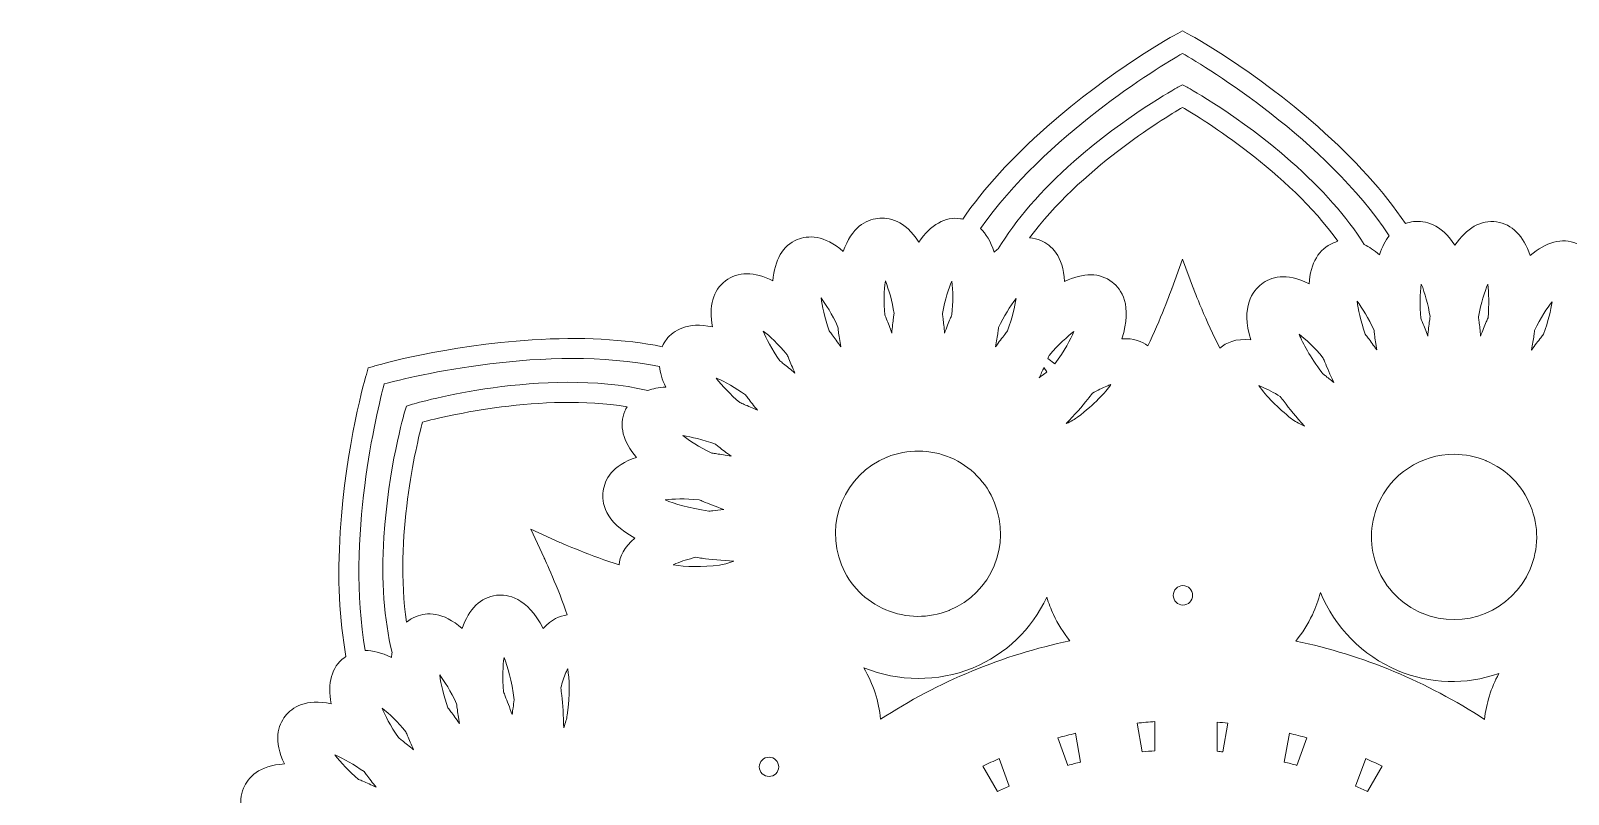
# Model space of a CAD drawing. Header units: millimetres. Extents: x 107 to 801, y -102 to 972.
# Drawn here: x 318 to 473.7, y 725.1 to 802.3 of the extents above; entities that cross this region are included whole.
import ezdxf

# ---------------------------------------------------------------- set-up
doc = ezdxf.new("R2010")
doc.units = ezdxf.units.MM
doc.header["$MEASUREMENT"] = 0
doc.layers.add('Layer 9', color=7, linetype='Continuous')

msp = doc.modelspace()

# ---------------------------------------------------------------- linework, layer by layer
at = {"layer": 'Layer 9', "lineweight": 0}
for points, knots in [([(550.87, 686.22), (550.72, 686.49), (547.18, 692.93), (541.4, 699.48), (538.28, 703.01), (535.17, 705.84), (532.08, 707.98), (532.09, 708.06), (532.11, 708.13), (532.12, 708.2), (532.34, 709.77), (531.5, 711.24), (529.75, 712.43), (531.95, 713.86), (532.29, 715.45), (532.15, 716.6), (532, 717.75), (531.28, 719.22), (528.78, 720.07), (530.51, 722), (530.44, 723.62), (530.01, 724.7), (530.01, 724.7), (529.98, 724.76), (529.98, 724.76), (529.38, 726.2), (527.92, 727.04), (525.83, 727.19), (526.76, 729.07), (526.77, 730.75), (525.83, 732), (524.88, 733.26), (523.25, 733.71), (521.17, 733.32), (521.71, 735.88), (520.82, 737.25), (519.91, 737.96), (519.7, 738.13), (519.45, 738.28), (519.16, 738.41), (519.92, 742.24), (520.17, 746.63), (519.86, 751.56), (519.31, 760.28), (517.26, 767.34), (517.18, 767.64), (517.18, 767.64), (517.02, 768.16), (517.02, 768.16), (517.02, 768.16), (516.5, 768.31), (516.5, 768.31), (516.2, 768.4), (509.14, 770.45), (500.43, 771), (495.73, 771.29), (491.53, 771.09), (487.83, 770.41), (487.78, 770.48), (487.74, 770.54), (487.69, 770.6), (486.74, 771.86), (485.11, 772.31), (483.04, 771.91), (483.57, 774.48), (482.69, 775.84), (481.78, 776.56), (480.86, 777.27), (479.31, 777.8), (476.94, 776.64), (476.8, 779.24), (475.58, 780.33), (474.51, 780.79), (473.05, 781.4), (471.42, 780.97), (469.82, 779.58), (469.15, 781.57), (467.97, 782.77), (466.42, 782.98), (464.85, 783.2), (463.38, 782.37), (462.19, 780.62), (460.76, 782.81), (459.17, 783.15), (458.02, 783.01), (457.76, 782.98), (457.48, 782.91), (457.19, 782.81), (455.01, 786.05), (452.07, 789.32), (448.36, 792.59), (441.82, 798.37), (435.37, 801.91), (435.1, 802.06), (435.1, 802.06), (434.62, 802.32), (434.62, 802.32), (434.62, 802.32), (434.15, 802.06), (434.15, 802.06), (433.87, 801.91), (427.43, 798.37), (420.88, 792.59), (417.36, 789.48), (414.52, 786.37), (412.38, 783.27), (412.31, 783.29), (412.23, 783.3), (412.16, 783.31), (410.6, 783.54), (409.13, 782.7), (407.94, 780.95), (406.5, 783.14), (404.91, 783.48), (403.76, 783.34), (402.61, 783.2), (401.14, 782.47), (400.29, 779.98), (398.35, 781.71), (396.72, 781.63), (395.63, 781.19), (394.17, 780.59), (393.32, 779.13), (393.17, 777.02), (391.29, 777.96), (389.61, 777.97), (388.36, 777.02), (387.1, 776.07), (386.65, 774.44), (387.05, 772.36), (384.48, 772.9), (383.12, 772.02), (382.4, 771.1), (382.24, 770.89), (382.08, 770.65), (381.96, 770.36), (378.12, 771.13), (373.74, 771.36), (368.8, 771.05), (360.08, 770.51), (353.02, 768.46), (352.73, 768.37), (352.73, 768.37), (352.2, 768.22), (352.2, 768.22), (352.2, 768.22), (352.05, 767.69), (352.05, 767.69), (351.96, 767.4), (349.91, 760.34), (349.37, 751.62), (349.07, 746.92), (349.27, 742.72), (349.95, 739.02), (349.88, 738.98), (349.82, 738.93), (349.76, 738.89), (348.5, 737.94), (348.05, 736.31), (348.45, 734.23), (345.89, 734.77), (344.52, 733.89), (343.8, 732.97), (343.09, 732.05), (342.56, 730.5), (343.73, 728.14), (341.13, 727.99), (340.03, 726.78), (339.58, 725.7), (338.97, 724.25), (339.4, 722.61), (340.78, 721.01), (338.79, 720.35), (337.6, 719.17), (337.38, 717.61), (337.16, 716.05), (337.99, 714.58), (339.75, 713.39), (337.55, 711.96), (337.21, 710.37), (337.35, 709.22), (337.38, 708.95), (337.45, 708.67), (337.56, 708.38), (334.31, 706.21), (331.04, 703.27), (327.77, 699.56), (321.99, 693.01), (318.45, 686.57), (318.3, 686.3), (318.3, 686.3), (318.04, 685.82), (318.04, 685.82), (318.04, 685.82), (318.3, 685.34), (318.3, 685.34), (318.45, 685.07), (321.99, 678.63), (327.77, 672.08), (330.88, 668.55), (333.99, 665.72), (337.09, 663.57), (337.07, 663.5), (337.06, 663.43), (337.05, 663.36), (336.83, 661.79), (337.67, 660.32), (339.42, 659.13), (337.22, 657.7), (336.88, 656.11), (337.02, 654.96), (337.17, 653.8), (337.89, 652.34), (340.39, 651.48), (338.65, 649.54), (338.73, 647.91), (339.17, 646.82), (339.77, 645.37), (341.23, 644.52), (343.34, 644.36), (342.4, 642.49), (342.4, 640.81), (343.34, 639.56), (344.29, 638.29), (345.92, 637.84), (348, 638.24), (347.46, 635.68), (348.34, 634.31), (349.26, 633.6), (349.47, 633.43), (349.72, 633.28), (350, 633.15), (349.24, 629.32), (349, 624.93), (349.31, 619.99), (349.86, 611.28), (351.91, 604.22), (351.99, 603.92), (351.99, 603.92), (352.15, 603.4), (352.15, 603.4), (352.15, 603.4), (352.67, 603.25), (352.67, 603.25), (352.97, 603.16), (360.03, 601.11), (368.74, 600.56), (370.16, 600.47), (371.54, 600.43), (372.87, 600.43), (375.94, 600.43), (378.76, 600.67), (381.34, 601.14), (381.38, 601.08), (381.43, 601.02), (381.47, 600.96), (382.43, 599.7), (384.05, 599.25), (386.13, 599.64), (385.59, 597.08), (386.48, 595.71), (387.39, 595), (388.31, 594.28), (389.86, 593.76), (392.23, 594.92), (392.37, 592.32), (393.58, 591.23), (394.66, 590.77), (396.12, 590.16), (397.75, 590.59), (399.35, 591.98), (400.02, 589.98), (401.2, 588.79), (402.75, 588.57), (404.32, 588.36), (405.78, 589.19), (406.97, 590.94), (408.41, 588.74), (410, 588.4), (411.15, 588.55), (411.41, 588.58), (411.69, 588.64), (411.98, 588.75), (414.16, 585.5), (417.1, 582.24), (420.8, 578.96), (427.35, 573.19), (433.79, 569.65), (434.06, 569.5), (434.06, 569.5), (434.54, 569.24), (434.54, 569.24), (434.54, 569.24), (435.02, 569.5), (435.02, 569.5), (435.29, 569.65), (441.74, 573.19), (448.28, 578.96), (451.81, 582.08), (454.65, 585.19), (456.79, 588.28), (456.86, 588.27), (456.94, 588.26), (457.01, 588.25), (458.57, 588.03), (460.04, 588.86), (461.23, 590.61), (462.52, 588.64), (463.94, 588.19), (464.97, 588.19), (465.12, 588.19), (465.26, 588.2), (465.4, 588.22), (466.56, 588.36), (468.02, 589.08), (468.88, 591.58), (470.82, 589.84), (472.45, 589.93), (473.54, 590.37), (474.99, 590.97), (475.85, 592.43), (476, 594.54), (477.88, 593.6), (479.56, 593.59), (480.81, 594.54), (482.07, 595.49), (482.52, 597.12), (482.12, 599.19), (484.69, 598.66), (486.05, 599.54), (486.77, 600.45), (486.93, 600.66), (487.09, 600.91), (487.21, 601.2), (489.94, 600.65), (492.95, 600.37), (496.24, 600.37), (497.57, 600.37), (498.95, 600.42), (500.37, 600.51), (509.09, 601.05), (516.14, 603.1), (516.44, 603.19), (516.44, 603.19), (516.96, 603.34), (516.96, 603.34), (516.96, 603.34), (517.12, 603.87), (517.12, 603.87), (517.21, 604.16), (519.26, 611.22), (519.8, 619.94), (520.09, 624.64), (519.89, 628.83), (519.21, 632.53), (519.28, 632.58), (519.34, 632.62), (519.41, 632.67), (520.67, 633.62), (521.12, 635.25), (520.72, 637.33), (523.28, 636.79), (524.65, 637.67), (525.36, 638.59), (526.08, 639.5), (526.6, 641.05), (525.44, 643.42), (528.04, 643.56), (529.14, 644.78), (529.59, 645.86), (530.2, 647.31), (529.77, 648.94), (528.39, 650.54), (530.38, 651.21), (531.57, 652.39), (531.79, 653.94), (532.01, 655.51), (531.17, 656.98), (529.42, 658.17), (531.62, 659.6), (531.96, 661.19), (531.82, 662.34), (531.78, 662.61), (531.72, 662.89), (531.61, 663.18), (534.86, 665.35), (538.13, 668.29), (541.4, 672), (547.18, 678.55), (550.72, 684.99), (550.87, 685.26), (550.87, 685.26), (551.13, 685.74), (551.13, 685.74), (551.13, 685.74), (550.87, 686.22), (550.87, 686.22)], [0, 0, 0, 0, 1, 1, 1, 2, 2, 2, 3, 3, 3, 4, 4, 4, 5, 5, 5, 6, 6, 6, 7, 7, 7, 8, 8, 8, 9, 9, 9, 10, 10, 10, 11, 11, 11, 12, 12, 12, 13, 13, 13, 14, 14, 14, 15, 15, 15, 16, 16, 16, 17, 17, 17, 18, 18, 18, 19, 19, 19, 20, 20, 20, 21, 21, 21, 22, 22, 22, 23, 23, 23, 24, 24, 24, 25, 25, 25, 26, 26, 26, 27, 27, 27, 28, 28, 28, 29, 29, 29, 30, 30, 30, 31, 31, 31, 32, 32, 32, 33, 33, 33, 34, 34, 34, 35, 35, 35, 36, 36, 36, 37, 37, 37, 38, 38, 38, 39, 39, 39, 40, 40, 40, 41, 41, 41, 42, 42, 42, 43, 43, 43, 44, 44, 44, 45, 45, 45, 46, 46, 46, 47, 47, 47, 48, 48, 48, 49, 49, 49, 50, 50, 50, 51, 51, 51, 52, 52, 52, 53, 53, 53, 54, 54, 54, 55, 55, 55, 56, 56, 56, 57, 57, 57, 58, 58, 58, 59, 59, 59, 60, 60, 60, 61, 61, 61, 62, 62, 62, 63, 63, 63, 64, 64, 64, 65, 65, 65, 66, 66, 66, 67, 67, 67, 68, 68, 68, 69, 69, 69, 70, 70, 70, 71, 71, 71, 72, 72, 72, 73, 73, 73, 74, 74, 74, 75, 75, 75, 76, 76, 76, 77, 77, 77, 78, 78, 78, 79, 79, 79, 80, 80, 80, 81, 81, 81, 82, 82, 82, 83, 83, 83, 84, 84, 84, 85, 85, 85, 86, 86, 86, 87, 87, 87, 88, 88, 88, 89, 89, 89, 90, 90, 90, 91, 91, 91, 92, 92, 92, 93, 93, 93, 94, 94, 94, 95, 95, 95, 96, 96, 96, 97, 97, 97, 98, 98, 98, 99, 99, 99, 100, 100, 100, 101, 101, 101, 102, 102, 102, 103, 103, 103, 104, 104, 104, 105, 105, 105, 106, 106, 106, 107, 107, 107, 108, 108, 108, 109, 109, 109, 110, 110, 110, 111, 111, 111, 112, 112, 112, 113, 113, 113, 114, 114, 114, 115, 115, 115, 116, 116, 116, 117, 117, 117, 118, 118, 118, 119, 119, 119, 120, 120, 120, 121, 121, 121, 122, 122, 122, 123, 123, 123, 124, 124, 124, 125, 125, 125, 126, 126, 126, 127, 127, 127, 128, 128, 128, 129, 129, 129, 130, 130, 130, 131, 131, 131, 132, 132, 132, 132]), ([(434.62, 800.03), (437.16, 798.56), (449.08, 791.32), (455.56, 781.58), (455.18, 781.1), (454.83, 780.47), (454.55, 779.65), (454.01, 780.13), (453.5, 780.47), (453.02, 780.7), (451.26, 783.49), (448.78, 786.3), (445.6, 789.1), (440.42, 793.68), (435.32, 796.48), (435.1, 796.6), (435.1, 796.6), (434.62, 796.86), (434.62, 796.86), (434.62, 796.86), (434.15, 796.6), (434.15, 796.6), (433.93, 796.48), (428.83, 793.68), (423.64, 789.1), (420.29, 786.14), (417.73, 783.19), (415.96, 780.25), (415.83, 780.15), (415.7, 780.05), (415.57, 779.93), (415.2, 781.04), (414.72, 781.79), (414.18, 782.31), (420.76, 791.68), (432.15, 798.6), (434.62, 800.03)], [0, 0, 0, 0, 1, 1, 1, 2, 2, 2, 3, 3, 3, 4, 4, 4, 5, 5, 5, 6, 6, 6, 7, 7, 7, 8, 8, 8, 9, 9, 9, 10, 10, 10, 11, 11, 11, 12, 12, 12, 12]), ([(449.9, 780.87), (448.44, 780.27), (447.58, 778.82), (447.43, 776.71), (445.1, 777.9), (443.55, 777.4), (442.62, 776.69), (441.73, 776.02), (440.51, 774.44), (441.53, 771.05), (440.01, 771.21), (439.03, 770.77), (438.42, 770.21), (437.04, 772.8), (435.76, 776.19), (435.74, 776.22), (435.74, 776.22), (434.62, 779.23), (434.62, 779.23), (434.62, 779.23), (433.54, 776.21), (433.54, 776.21), (433.52, 776.17), (432.34, 772.89), (431.11, 770.46), (430.54, 770.9), (429.7, 771.22), (428.49, 771.16), (429.6, 774.57), (428.41, 776.2), (427.52, 776.89), (426.28, 777.86), (424.59, 777.87), (422.69, 776.95), (422.55, 779.56), (421.34, 780.65), (420.27, 781.11), (419.94, 781.25), (419.57, 781.35), (419.15, 781.38), (424.27, 788.27), (432.55, 793.36), (434.62, 794.57), (436.73, 793.34), (445.27, 788.09), (450.36, 781.02), (450.2, 780.98), (450.05, 780.92), (449.9, 780.87)], [0, 0, 0, 0, 1, 1, 1, 2, 2, 2, 3, 3, 3, 4, 4, 4, 5, 5, 5, 6, 6, 6, 7, 7, 7, 8, 8, 8, 9, 9, 9, 10, 10, 10, 11, 11, 11, 12, 12, 12, 13, 13, 13, 14, 14, 14, 15, 15, 15, 16, 16, 16, 16]), ([(404.55, 777.01), (404.92, 776.09), (405.22, 774.97), (405.44, 773.73), (405.41, 773.58), (405.39, 773.44), (405.37, 773.29), (405.31, 772.86), (405.25, 772.33), (405.19, 771.74), (405, 772.27), (404.83, 772.74), (404.67, 773.13), (404.61, 773.28), (404.55, 773.43), (404.48, 773.58), (404.39, 774.85), (404.41, 776.02), (404.55, 777.01)], [0, 0, 0, 0, 1, 1, 1, 2, 2, 2, 3, 3, 3, 4, 4, 4, 5, 5, 5, 6, 6, 6, 6]), ([(411.28, 777), (411.4, 776.01), (411.4, 774.85), (411.29, 773.6), (411.23, 773.46), (411.17, 773.32), (411.11, 773.19), (410.94, 772.79), (410.75, 772.29), (410.54, 771.73), (410.49, 772.29), (410.44, 772.8), (410.39, 773.21), (410.37, 773.37), (410.35, 773.54), (410.33, 773.7), (410.6, 775.16), (410.95, 776.24), (411.28, 777)], [0, 0, 0, 0, 1, 1, 1, 2, 2, 2, 3, 3, 3, 4, 4, 4, 5, 5, 5, 6, 6, 6, 6]), ([(458.8, 776.69), (459.17, 775.76), (459.48, 774.64), (459.69, 773.4), (459.67, 773.26), (459.65, 773.11), (459.63, 772.96), (459.57, 772.54), (459.51, 772.01), (459.45, 771.42), (459.26, 771.94), (459.08, 772.42), (458.93, 772.8), (458.86, 772.95), (458.8, 773.1), (458.74, 773.25), (458.64, 774.52), (458.67, 775.69), (458.8, 776.69)], [0, 0, 0, 0, 1, 1, 1, 2, 2, 2, 3, 3, 3, 4, 4, 4, 5, 5, 5, 6, 6, 6, 6]), ([(465.53, 776.67), (465.63, 775.8), (465.67, 774.65), (465.55, 773.27), (465.49, 773.14), (465.43, 773), (465.37, 772.86), (465.2, 772.46), (465, 771.96), (464.79, 771.41), (464.75, 771.97), (464.7, 772.47), (464.65, 772.88), (464.63, 773.04), (464.61, 773.21), (464.58, 773.37), (464.86, 774.83), (465.2, 775.9), (465.53, 776.67)], [0, 0, 0, 0, 1, 1, 1, 2, 2, 2, 3, 3, 3, 4, 4, 4, 5, 5, 5, 6, 6, 6, 6]), ([(399.75, 772.35), (399.77, 772.2), (399.78, 772.05), (399.8, 771.9), (399.85, 771.48), (399.93, 770.95), (400.03, 770.36), (399.71, 770.82), (399.41, 771.23), (399.17, 771.56), (399.07, 771.7), (398.96, 771.83), (398.86, 771.96), (398.37, 773.36), (398.14, 774.46), (398.04, 775.29), (398.54, 774.63), (399.13, 773.68), (399.75, 772.35)], [0, 0, 0, 0, 1, 1, 1, 2, 2, 2, 3, 3, 3, 4, 4, 4, 5, 5, 5, 6, 6, 6, 6]), ([(415.94, 771.81), (415.96, 771.97), (415.98, 772.13), (416, 772.3), (416.55, 773.44), (417.16, 774.44), (417.78, 775.24), (417.66, 774.42), (417.41, 773.32), (416.91, 771.96), (416.82, 771.84), (416.72, 771.72), (416.63, 771.6), (416.37, 771.26), (416.05, 770.83), (415.7, 770.35), (415.8, 770.9), (415.88, 771.4), (415.94, 771.81)], [0, 0, 0, 0, 1, 1, 1, 2, 2, 2, 3, 3, 3, 4, 4, 4, 5, 5, 5, 6, 6, 6, 6]), ([(453.12, 771.63), (452.63, 773.03), (452.39, 774.13), (452.29, 774.96), (452.83, 774.24), (453.43, 773.26), (454.01, 772.02), (454.02, 771.87), (454.04, 771.72), (454.06, 771.57), (454.11, 771.15), (454.19, 770.62), (454.28, 770.03), (453.96, 770.49), (453.67, 770.91), (453.42, 771.23), (453.32, 771.36), (453.22, 771.5), (453.12, 771.63)], [0, 0, 0, 0, 1, 1, 1, 2, 2, 2, 3, 3, 3, 4, 4, 4, 5, 5, 5, 6, 6, 6, 6]), ([(470.2, 771.48), (470.22, 771.65), (470.24, 771.81), (470.26, 771.98), (470.9, 773.31), (471.52, 774.26), (472.03, 774.91), (471.9, 774.04), (471.65, 772.93), (471.17, 771.63), (471.07, 771.51), (470.98, 771.39), (470.89, 771.27), (470.62, 770.93), (470.31, 770.51), (469.96, 770.02), (470.06, 770.58), (470.14, 771.08), (470.2, 771.48)], [0, 0, 0, 0, 1, 1, 1, 2, 2, 2, 3, 3, 3, 4, 4, 4, 5, 5, 5, 6, 6, 6, 6]), ([(394.61, 769.54), (394.67, 769.4), (394.72, 769.26), (394.78, 769.12), (394.94, 768.72), (395.15, 768.23), (395.4, 767.69), (394.97, 768.05), (394.58, 768.38), (394.25, 768.63), (394.12, 768.73), (393.99, 768.83), (393.86, 768.93), (393.02, 770.16), (392.5, 771.16), (392.19, 771.94), (392.85, 771.43), (393.67, 770.67), (394.61, 769.54)], [0, 0, 0, 0, 1, 1, 1, 2, 2, 2, 3, 3, 3, 4, 4, 4, 5, 5, 5, 6, 6, 6, 6]), ([(353.82, 766.6), (356.65, 767.35), (370.21, 770.66), (381.67, 768.36), (381.74, 767.75), (381.94, 767.05), (382.32, 766.27), (381.6, 766.23), (381, 766.11), (380.5, 765.93), (369.93, 768.34), (357.3, 764.72), (356.59, 764.51), (356.59, 764.51), (356.07, 764.35), (356.07, 764.35), (356.07, 764.35), (355.91, 763.83), (355.91, 763.83), (355.84, 763.6), (354.22, 758), (353.79, 751.1), (353.51, 746.65), (353.8, 742.76), (354.62, 739.43), (354.59, 739.26), (354.58, 739.09), (354.56, 738.91), (353.52, 739.43), (352.64, 739.62), (351.9, 739.61), (349.93, 750.89), (353.09, 763.84), (353.82, 766.6)], [0, 0, 0, 0, 1, 1, 1, 2, 2, 2, 3, 3, 3, 4, 4, 4, 5, 5, 5, 6, 6, 6, 7, 7, 7, 8, 8, 8, 9, 9, 9, 10, 10, 10, 11, 11, 11, 11]), ([(421.7, 768.61), (421.7, 768.61), (421, 769.16), (421, 769.16), (421.04, 769.26), (421.08, 769.37), (421.13, 769.48), (422.11, 770.62), (422.96, 771.38), (423.62, 771.88), (423.28, 771.05), (422.69, 769.96), (421.7, 768.61)], [0, 0, 0, 0, 1, 1, 1, 2, 2, 2, 3, 3, 3, 4, 4, 4, 4]), ([(446.43, 771.62), (447.08, 771.12), (447.92, 770.35), (448.87, 769.21), (448.92, 769.07), (448.98, 768.93), (449.03, 768.79), (449.25, 768.25), (449.58, 767.53), (449.94, 766.73), (449.6, 767.01), (449.3, 767.25), (449.06, 767.43), (448.99, 767.49), (448.91, 767.55), (448.83, 767.61), (448.81, 767.64), (448.78, 767.67), (448.75, 767.71), (447.51, 769.36), (446.82, 770.67), (446.43, 771.62)], [0, 0, 0, 0, 1, 1, 1, 2, 2, 2, 3, 3, 3, 4, 4, 4, 5, 5, 5, 6, 6, 6, 7, 7, 7, 7]), ([(420.88, 767.8), (420.81, 767.74), (420.74, 767.69), (420.68, 767.64), (420.51, 767.52), (420.32, 767.37), (420.11, 767.21), (420.29, 767.58), (420.45, 767.93), (420.6, 768.25), (420.6, 768.25), (420.88, 767.8), (420.88, 767.8)], [0, 0, 0, 0, 1, 1, 1, 2, 2, 2, 3, 3, 3, 4, 4, 4, 4]), ([(390.38, 765.49), (390.47, 765.37), (390.56, 765.25), (390.65, 765.13), (390.9, 764.79), (391.24, 764.38), (391.61, 763.92), (391.11, 764.15), (390.64, 764.36), (390.26, 764.52), (390.11, 764.59), (389.96, 764.65), (389.81, 764.71), (388.85, 765.54), (388.04, 766.38), (387.43, 767.18), (388.34, 766.79), (389.35, 766.22), (390.38, 765.49)], [0, 0, 0, 0, 1, 1, 1, 2, 2, 2, 3, 3, 3, 4, 4, 4, 5, 5, 5, 6, 6, 6, 6]), ([(425.04, 765.04), (425.2, 765.23), (425.35, 765.44), (425.51, 765.65), (426.02, 765.94), (426.51, 766.18), (426.98, 766.37), (426.98, 766.37), (426.98, 766.37), (426.98, 766.37), (427.12, 766.43), (427.25, 766.48), (427.37, 766.52), (426.79, 765.71), (425.77, 764.56), (424.01, 763.23), (423.75, 763.03), (423.34, 762.81), (422.86, 762.58), (423.69, 763.45), (424.48, 764.32), (425.04, 765.04)], [0, 0, 0, 0, 1, 1, 1, 2, 2, 2, 3, 3, 3, 4, 4, 4, 5, 5, 5, 6, 6, 6, 7, 7, 7, 7]), ([(446.96, 762.32), (446.41, 762.58), (445.95, 762.85), (445.66, 763.07), (444.27, 764.16), (443.1, 765.34), (442.35, 766.42), (442.44, 766.38), (442.54, 766.34), (442.64, 766.3), (442.64, 766.3), (442.64, 766.3), (442.64, 766.3), (443.24, 766.05), (443.87, 765.72), (444.52, 765.32), (444.65, 765.15), (444.77, 764.98), (444.9, 764.8), (445.42, 764.12), (446.17, 763.23), (446.96, 762.32)], [0, 0, 0, 0, 1, 1, 1, 2, 2, 2, 3, 3, 3, 4, 4, 4, 5, 5, 5, 6, 6, 6, 7, 7, 7, 7]), ([(379.36, 759.16), (376.88, 758.35), (376.14, 756.9), (375.98, 755.74), (375.82, 754.64), (376.09, 752.66), (379.2, 750.99), (378.06, 750.06), (377.67, 749.1), (377.6, 748.29), (374.89, 749.11), (371.69, 750.52), (371.54, 750.59), (371.54, 750.59), (368.65, 751.88), (368.65, 751.88), (368.65, 751.88), (370, 749.01), (370, 749.01), (370.01, 748.97), (371.49, 745.83), (372.34, 743.22), (371.6, 743.13), (370.75, 742.78), (369.9, 741.84), (368.28, 745.04), (366.28, 745.34), (365.17, 745.21), (363.6, 745.01), (362.4, 743.83), (361.7, 741.84), (359.76, 743.58), (358.13, 743.5), (357.05, 743.06), (356.73, 742.93), (356.39, 742.74), (356.07, 742.47), (354.82, 750.96), (357.08, 760.42), (357.69, 762.73), (360.05, 763.35), (369.79, 765.68), (378.4, 764.28), (378.31, 764.14), (378.24, 763.99), (378.18, 763.85), (377.56, 762.39), (377.99, 760.76), (379.36, 759.16)], [0, 0, 0, 0, 1, 1, 1, 2, 2, 2, 3, 3, 3, 4, 4, 4, 5, 5, 5, 6, 6, 6, 7, 7, 7, 8, 8, 8, 9, 9, 9, 10, 10, 10, 11, 11, 11, 12, 12, 12, 13, 13, 13, 14, 14, 14, 15, 15, 15, 16, 16, 16, 16]), ([(387.34, 760.49), (387.45, 760.4), (387.57, 760.31), (387.69, 760.21), (388.02, 759.95), (388.45, 759.63), (388.94, 759.28), (388.38, 759.38), (387.89, 759.47), (387.48, 759.52), (387.31, 759.55), (387.15, 759.57), (386.99, 759.59), (385.65, 760.23), (384.71, 760.84), (384.05, 761.36), (384.94, 761.23), (386.05, 760.96), (387.34, 760.49)], [0, 0, 0, 0, 1, 1, 1, 2, 2, 2, 3, 3, 3, 4, 4, 4, 5, 5, 5, 6, 6, 6, 6]), ([(404.68, 759.17), (404.68, 759.17), (404.72, 759.19), (404.72, 759.19), (406.78, 760.02), (409.07, 760), (411.12, 759.14), (413.17, 758.26), (414.77, 756.64), (415.6, 754.57), (417.33, 750.32), (415.28, 745.44), (411.04, 743.7), (411.04, 743.7), (410.99, 743.68), (410.99, 743.68), (408.92, 742.85), (406.65, 742.87), (404.59, 743.74), (402.53, 744.61), (400.94, 746.23), (400.1, 748.3), (398.38, 752.55), (400.43, 757.43), (404.68, 759.17)], [0, 0, 0, 0, 1, 1, 1, 2, 2, 2, 3, 3, 3, 4, 4, 4, 5, 5, 5, 6, 6, 6, 7, 7, 7, 8, 8, 8, 8]), ([(462.13, 759.47), (463.23, 759.47), (464.31, 759.25), (465.33, 758.83), (465.33, 758.83), (465.37, 758.81), (465.37, 758.81), (467.43, 757.94), (469.02, 756.32), (469.86, 754.24), (470.7, 752.17), (470.68, 749.9), (469.81, 747.84), (468.02, 743.62), (463.12, 741.62), (458.89, 743.39), (458.89, 743.39), (458.85, 743.41), (458.85, 743.41), (456.79, 744.28), (455.2, 745.9), (454.36, 747.97), (453.52, 750.04), (453.54, 752.31), (454.41, 754.37), (455.72, 757.47), (458.75, 759.47), (462.13, 759.47)], [0, 0, 0, 0, 1, 1, 1, 2, 2, 2, 3, 3, 3, 4, 4, 4, 5, 5, 5, 6, 6, 6, 7, 7, 7, 8, 8, 8, 9, 9, 9, 9]), ([(387.09, 753.75), (386.99, 753.74), (386.9, 753.73), (386.8, 753.71), (386.76, 753.72), (386.71, 753.72), (386.67, 753.73), (384.62, 754.02), (383.21, 754.45), (382.26, 754.86), (383.08, 754.96), (384.21, 755.01), (385.69, 754.87), (385.83, 754.81), (385.96, 754.75), (386.1, 754.69), (386.64, 754.47), (387.38, 754.19), (388.2, 753.88), (387.76, 753.83), (387.38, 753.79), (387.09, 753.75)], [0, 0, 0, 0, 1, 1, 1, 2, 2, 2, 3, 3, 3, 4, 4, 4, 5, 5, 5, 6, 6, 6, 7, 7, 7, 7]), ([(387.77, 748.26), (386.01, 748.05), (384.35, 748.06), (383.06, 748.29), (383.15, 748.33), (383.24, 748.37), (383.35, 748.41), (383.94, 748.66), (384.62, 748.87), (385.37, 749.05), (385.58, 749.02), (385.79, 748.98), (386, 748.95), (386.85, 748.84), (388.02, 748.74), (389.22, 748.65), (388.64, 748.45), (388.12, 748.31), (387.77, 748.26)], [0, 0, 0, 0, 1, 1, 1, 2, 2, 2, 3, 3, 3, 4, 4, 4, 5, 5, 5, 6, 6, 6, 6]), ([(433.69, 745.2), (433.69, 745.74), (434.13, 746.18), (434.67, 746.18), (435.21, 746.18), (435.65, 745.74), (435.65, 745.2), (435.65, 744.66), (435.21, 744.22), (434.67, 744.22), (434.13, 744.22), (433.69, 744.66), (433.69, 745.2)], [0, 0, 0, 0, 1, 1, 1, 2, 2, 2, 3, 3, 3, 4, 4, 4, 4]), ([(465.2, 732.65), (459.41, 736.44), (452.85, 739.16), (446.09, 740.58), (446.76, 741.39), (447.32, 742.28), (447.77, 743.24), (448.11, 743.96), (448.38, 744.71), (448.58, 745.49), (450.05, 741.98), (452.83, 739.11), (456.39, 737.6), (456.39, 737.6), (456.45, 737.57), (456.45, 737.57), (459.69, 736.22), (463.29, 736.13), (466.64, 737.28), (465.85, 735.82), (465.37, 734.27), (465.2, 732.65)], [0, 0, 0, 0, 1, 1, 1, 2, 2, 2, 3, 3, 3, 4, 4, 4, 5, 5, 5, 6, 6, 6, 7, 7, 7, 7]), ([(420.89, 745), (421.07, 744.4), (421.3, 743.82), (421.56, 743.26), (422.01, 742.3), (422.57, 741.41), (423.23, 740.6), (416.45, 739.18), (409.88, 736.46), (404.06, 732.66), (403.9, 734.46), (403.32, 736.22), (402.37, 737.86), (405.87, 736.46), (409.84, 736.42), (413.36, 737.84), (413.36, 737.84), (413.42, 737.87), (413.42, 737.87), (416.73, 739.22), (419.35, 741.76), (420.89, 745)], [0, 0, 0, 0, 1, 1, 1, 2, 2, 2, 3, 3, 3, 4, 4, 4, 5, 5, 5, 6, 6, 6, 7, 7, 7, 7]), ([(365.95, 738.9), (366.33, 737.97), (366.73, 736.6), (366.99, 734.63), (366.94, 734.36), (366.9, 734.09), (366.86, 733.83), (366.84, 733.63), (366.8, 733.39), (366.77, 733.13), (366.51, 733.85), (366.27, 734.5), (366.07, 734.99), (366.01, 735.15), (365.95, 735.3), (365.88, 735.45), (365.77, 736.94), (365.84, 738.08), (365.95, 738.9)], [0, 0, 0, 0, 1, 1, 1, 2, 2, 2, 3, 3, 3, 4, 4, 4, 5, 5, 5, 6, 6, 6, 6]), ([(371.69, 735.84), (371.85, 736.4), (372.03, 736.93), (372.22, 737.39), (372.22, 737.39), (372.22, 737.39), (372.22, 737.39), (372.28, 737.53), (372.34, 737.65), (372.39, 737.77), (372.56, 736.79), (372.65, 735.25), (372.34, 733.06), (372.29, 732.74), (372.17, 732.3), (371.99, 731.8), (371.96, 733), (371.91, 734.17), (371.79, 735.08), (371.76, 735.33), (371.73, 735.58), (371.69, 735.84)], [0, 0, 0, 0, 1, 1, 1, 2, 2, 2, 3, 3, 3, 4, 4, 4, 5, 5, 5, 6, 6, 6, 7, 7, 7, 7]), ([(360.57, 733.43), (360.47, 733.56), (360.37, 733.69), (360.27, 733.82), (359.85, 735.02), (359.57, 736.15), (359.44, 737.15), (359.94, 736.49), (360.54, 735.54), (361.15, 734.22), (361.17, 734.07), (361.18, 733.92), (361.2, 733.77), (361.26, 733.34), (361.34, 732.81), (361.43, 732.23), (361.11, 732.69), (360.82, 733.1), (360.57, 733.43)], [0, 0, 0, 0, 1, 1, 1, 2, 2, 2, 3, 3, 3, 4, 4, 4, 5, 5, 5, 6, 6, 6, 6]), ([(356.02, 731.4), (356.07, 731.26), (356.12, 731.13), (356.18, 730.99), (356.34, 730.59), (356.55, 730.11), (356.8, 729.56), (356.37, 729.92), (355.98, 730.24), (355.65, 730.5), (355.52, 730.6), (355.39, 730.7), (355.26, 730.8), (354.42, 732.02), (353.91, 733.03), (353.6, 733.8), (354.38, 733.19), (355.21, 732.37), (356.02, 731.4)], [0, 0, 0, 0, 1, 1, 1, 2, 2, 2, 3, 3, 3, 4, 4, 4, 5, 5, 5, 6, 6, 6, 6]), ([(430.53, 729.37), (430.53, 729.37), (430.02, 732.28), (430.02, 732.28), (430.62, 732.33), (431.23, 732.38), (431.84, 732.42), (431.84, 732.42), (431.84, 729.47), (431.84, 729.47), (431.41, 729.44), (430.97, 729.41), (430.53, 729.37)], [0, 0, 0, 0, 1, 1, 1, 2, 2, 2, 3, 3, 3, 4, 4, 4, 4]), ([(438.15, 729.42), (438.15, 729.42), (438.15, 732.37), (438.15, 732.37), (438.51, 732.34), (438.87, 732.31), (439.23, 732.28), (439.23, 732.28), (438.71, 729.37), (438.71, 729.37), (438.52, 729.39), (438.34, 729.4), (438.15, 729.42)], [0, 0, 0, 0, 1, 1, 1, 2, 2, 2, 3, 3, 3, 4, 4, 4, 4]), ([(424.31, 728.33), (423.88, 728.23), (423.46, 728.12), (423.03, 728), (423.03, 728), (422.02, 730.79), (422.02, 730.79), (422.6, 730.95), (423.2, 731.1), (423.8, 731.24), (423.8, 731.24), (424.31, 728.33), (424.31, 728.33)], [0, 0, 0, 0, 1, 1, 1, 2, 2, 2, 3, 3, 3, 4, 4, 4, 4]), ([(446.21, 728), (445.79, 728.12), (445.36, 728.23), (444.93, 728.33), (444.93, 728.33), (445.45, 731.24), (445.45, 731.24), (446.04, 731.1), (446.63, 730.95), (447.22, 730.79), (447.22, 730.79), (446.21, 728), (446.21, 728)], [0, 0, 0, 0, 1, 1, 1, 2, 2, 2, 3, 3, 3, 4, 4, 4, 4]), ([(351.78, 727.36), (351.87, 727.24), (351.96, 727.12), (352.05, 727), (352.31, 726.66), (352.64, 726.24), (353.02, 725.78), (352.51, 726.02), (352.05, 726.23), (351.67, 726.39), (351.52, 726.45), (351.36, 726.52), (351.21, 726.58), (350.25, 727.41), (349.44, 728.25), (348.83, 729.05), (349.75, 728.66), (350.75, 728.08), (351.78, 727.36)], [0, 0, 0, 0, 1, 1, 1, 2, 2, 2, 3, 3, 3, 4, 4, 4, 5, 5, 5, 6, 6, 6, 6]), ([(392.08, 728.54), (392.26, 728.72), (392.51, 728.82), (392.77, 728.82), (393.03, 728.82), (393.28, 728.72), (393.46, 728.54), (393.85, 728.15), (393.85, 727.53), (393.46, 727.15), (393.1, 726.78), (392.45, 726.78), (392.08, 727.15), (391.89, 727.34), (391.79, 727.58), (391.79, 727.84), (391.79, 728.11), (391.89, 728.35), (392.08, 728.54)], [0, 0, 0, 0, 1, 1, 1, 2, 2, 2, 3, 3, 3, 4, 4, 4, 5, 5, 5, 6, 6, 6, 6]), ([(415.89, 725.35), (415.89, 725.35), (414.41, 727.92), (414.41, 727.92), (414.96, 728.18), (415.51, 728.44), (416.07, 728.68), (416.07, 728.68), (417.09, 725.9), (417.09, 725.9), (416.68, 725.72), (416.28, 725.54), (415.89, 725.35)], [0, 0, 0, 0, 1, 1, 1, 2, 2, 2, 3, 3, 3, 4, 4, 4, 4]), ([(452.15, 725.9), (452.15, 725.9), (453.17, 728.68), (453.17, 728.68), (453.73, 728.44), (454.29, 728.18), (454.84, 727.92), (454.84, 727.92), (453.35, 725.35), (453.35, 725.35), (452.96, 725.54), (452.56, 725.72), (452.15, 725.9)], [0, 0, 0, 0, 1, 1, 1, 2, 2, 2, 3, 3, 3, 4, 4, 4, 4])]:
    msp.add_open_spline(points, degree=3, knots=knots, dxfattribs=at)

doc.saveas('drawing.dxf')
